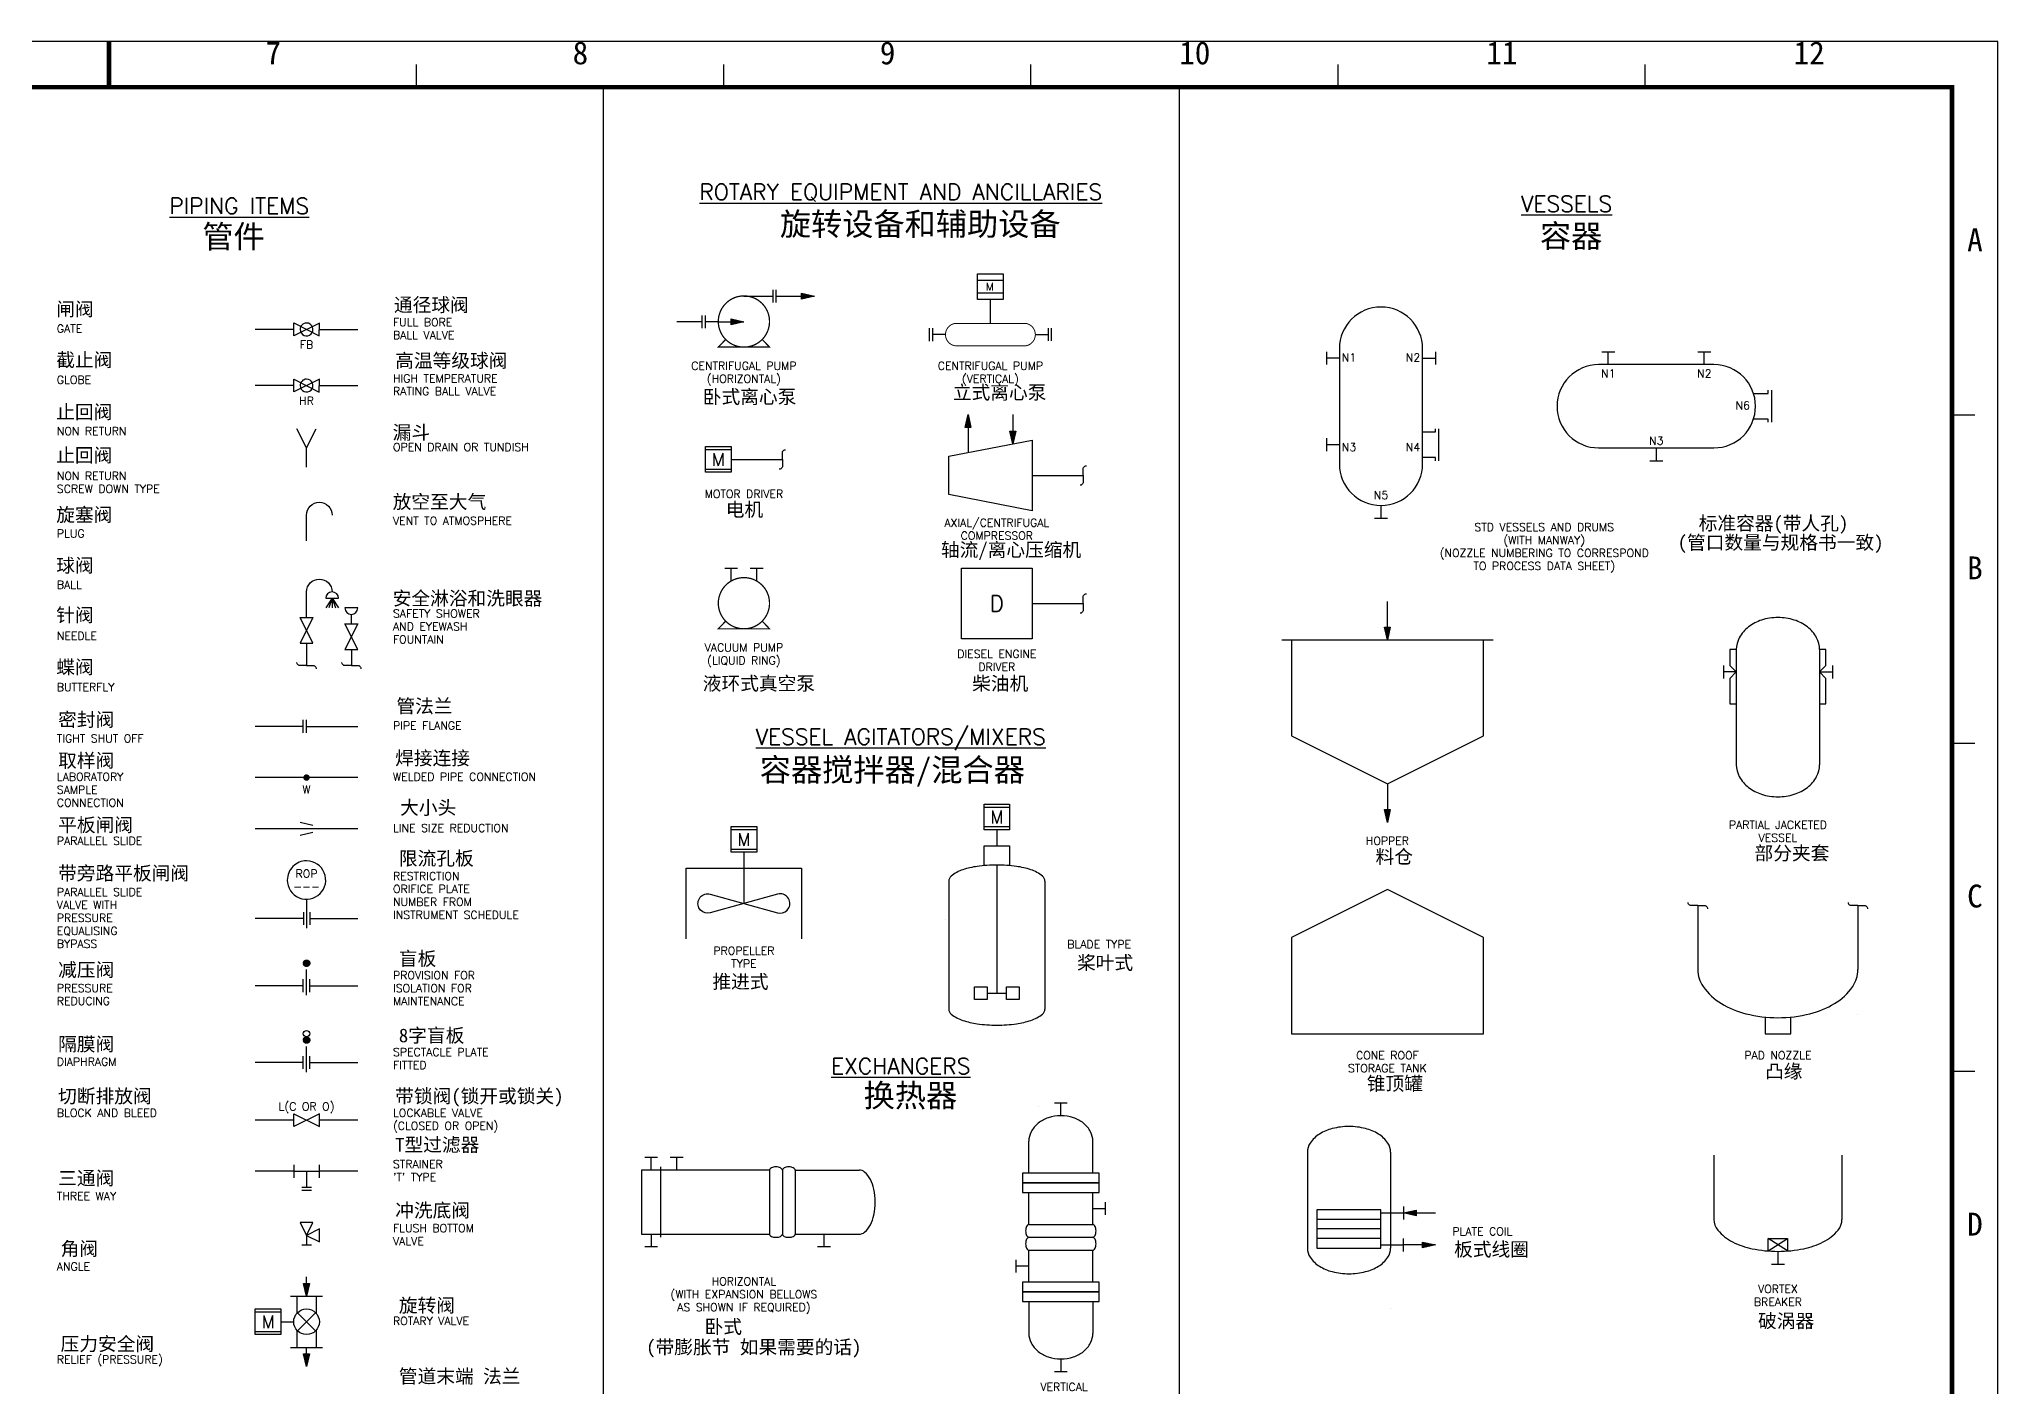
# Model space of a CAD drawing. Extents: x 145 to 987, y 140 to 735.
# Drawn here: x 558.2 to 986.5, y 440.4 to 735.1 of the extents above; entities that cross this region are included whole.
import ezdxf
from ezdxf.enums import TextEntityAlignment as Align

# ---------------------------------------------------------------- set-up
doc = ezdxf.new("R2010")
doc.units = 0
doc.header["$MEASUREMENT"] = 0
doc.linetypes.add('DASHED', pattern=[10, 8, -2])
doc.layers.get('0').update_dxf_attribs({"linetype": 'CONTINUOUS'})
doc.layers.add('ICISHT', color=7, linetype='CONTINUOUS')
doc.styles.add('25S', font='ROMANS', dxfattribs={"height": 2.5})
doc.styles.add('40S', font='ROMANS', dxfattribs={"height": 4})
doc.styles.add('ROMANS', font='romans')
doc.styles.get("Standard").update_dxf_attribs({"font": 'SimSun.ttf', "width": 0.8})

# ---------------------------------------------------------------- blocks, each defined once
blk = doc.blocks.new('BV')
at = {"linetype": 'CONTINUOUS'}
blk.add_lwpolyline([(-3.99, 2.02), (3.99, -2.02), (4.01, 1.98), (-4.01, -1.98)], close=True, dxfattribs=at)
blk.add_lwpolyline([(-2, 0, 2.414214), (0, 2, 0.414214)], format="xyb", close=True)
blk = doc.blocks.new('DTUND')
at = {"linetype": 'DASHED'}
for points in [[(0, 0), (-3, 6)], [(0, 0), (3, 6)], [(0, -6), (0, 0)]]:
    blk.add_lwpolyline(points, dxfattribs=at)
blk = doc.blocks.new('OVL')
for p, q in [((-4, 2), (4, -2)), ((4, 2), (-4, -2)), ((-4, -2), (-4, 2)), ((4, -2), (4, 2))]:
    blk.add_line(p, q)
blk = doc.blocks.new('OWIG')
for p, q in [((0, 2.3), (0.1, 2.5)), ((0, 2), (0, 2.3)), ((0, 0), (0, 2)), ((0, 0), (0, -2)), ((0.1, 2.5), (0.3, 2.7)), ((0.3, 2.7), (0.5, 2.9)), ((0.5, 2.9), (0.7, 3)), ((0.7, 3), (1, 3)), ((-0.7, -3), (-1, -3)), ((-0.5, -2.9), (-0.7, -3)), ((-0.3, -2.7), (-0.5, -2.9)), ((-0.1, -2.5), (-0.3, -2.7)), ((0, -2.3), (-0.1, -2.5)), ((0, -2), (0, -2.3))]:
    blk.add_line(p, q)
blk = doc.blocks.new('FLGS')
at = {"linetype": 'CONTINUOUS'}
for points in [[(-1, -2), (-1, 2)], [(0, -2), (0, 2)]]:
    blk.add_lwpolyline(points, dxfattribs=at)
blk = doc.blocks.new('IOP')
at = {"linetype": 'CONTINUOUS'}
for points in [[(-0.99, 2), (-0.99, -2)], [(0, 6), (0, -3)], [(1.01, 2), (1.01, -2)]]:
    blk.add_lwpolyline(points, dxfattribs=at)
blk = doc.blocks.new('PTI2')
blk.add_lwpolyline([(-6, 0, 2.414214), (0, 6, 0.414214)], format="xyb", close=True)
blk = doc.blocks.new('DSLIPP')
at = {"linetype": 'DASHED'}
blk.add_lwpolyline([(-0.5, 7, 1, 1, 1), (0.5, 7, 1, 1, 1)], format="xyseb", close=True, dxfattribs=at)
for points in [[(-1, -2), (-1, 2)], [(0, -3), (0, 6)], [(1, -2), (1, 2)]]:
    blk.add_lwpolyline(points, dxfattribs=at)
blk.add_circle((0, 7), 1, dxfattribs=at)
blk.add_solid([(-0.94, 7.34), (-0.94, 7.34), (-0.94, 7.34)], dxfattribs=at)
blk = doc.blocks.new('TSTR')
at = {"linetype": 'CONTINUOUS'}
for p, q in [((-4, 2), (-4, -2)), ((0, 0), (0, -5)), ((4, -2), (4, 2)), ((1.5, -5), (-1.5, -5)), ((1.5, -6), (-1.5, -6))]:
    blk.add_line(p, q, dxfattribs=at)
blk.add_lwpolyline([(4, 0, 0.35, 0.35, 0), (-4, 0, 0.35, 0.35, 0)], format="xyseb", dxfattribs=at)
blk = doc.blocks.new('TRA')
at = {"linetype": 'CONTINUOUS'}
for p, q in [((0, 0), (-4, 2)), ((-4, 2), (-4, -2)), ((-4, -2), (0, 0)), ((0, 0), (-2, -4)), ((2, -4), (0, 0)), ((-2, -4), (2, -4))]:
    blk.add_line(p, q, dxfattribs=at)
for points in [[(1.5, 3), (-1.5, 3)], [(0, 0), (0, 3)]]:
    blk.add_lwpolyline(points, dxfattribs=at)
blk = doc.blocks.new('MOTOR')
at = {"linetype": 'CONTINUOUS'}
for p, q in [((4, 3), (-4, 3)), ((-4, -3), (4, -3))]:
    blk.add_line(p, q, dxfattribs=at)
blk.add_lwpolyline([(-4, -4), (-4, 4), (4, 4), (4, -4), (-4, -4)], dxfattribs=at)
at = {"linetype": 'CONTINUOUS', "style": '40S'}
blk.add_text('M', height=4, dxfattribs=at).set_placement((0, -2), align=Align.CENTER)
blk = doc.blocks.new('AS')
at = {"linetype": 'CONTINUOUS'}
for p, q in [((-4, 0.9), (0, 0)), ((-4, -0.9), (-4, 0.9)), ((0, 0), (-4, -0.9)), ((-4, -0.89), (-3.98, -0.89))]:
    blk.add_line(p, q, dxfattribs=at)
blk.add_solid([(-4, -0.9), (0, 0), (-4, 0.9)])
blk = doc.blocks.new('NPUMPC')
blk.add_lwpolyline([(-8, 0.09, 0.4, 0.4, 2.414214), (0, 8.09, 0.4, 0.4, 0.414214)], format="xyseb", close=True)
at = {"linetype": 'CONTINUOUS'}
blk.add_lwpolyline([(5.7, -5.51, 0.4, 0.4, 0), (8, -7.91, 0.4, 0.4, 0), (-8, -7.91, 0.4, 0.4, 0), (-5.7, -5.51, 0.4, 0.4, 0)], format="xyseb", dxfattribs=at)
blk = doc.blocks.new('NOZL')
at = {"linetype": 'CONTINUOUS'}
for p, q in [((-5, -2), (-5, 1.99)), ((-4, -2), (-4, 1.99)), ((0, 0), (-4, 0))]:
    blk.add_line(p, q, dxfattribs=at)
blk = doc.blocks.new('NOZR')
at = {"linetype": 'CONTINUOUS'}
for p, q in [((0, 0), (4, 0)), ((4, 2), (4, -1.99)), ((5, 2), (5, -1.99))]:
    blk.add_line(p, q, dxfattribs=at)
blk = doc.blocks.new('CENTPUMP')
at = {"linetype": 'CONTINUOUS'}
for p, q in [((-4, 19), (4, 19)), ((-4, 11), (-4, 19)), ((4, 19), (4, 11)), ((-4, 17), (4, 17)), ((-4, 13), (4, 13)), ((4, 11), (-4, 11)), ((0, 3.5), (0, 11))]:
    blk.add_line(p, q, dxfattribs=at)
for points in [[(-11, -3.5, 0.3, 0.3, -0.867), (-11, 3.5, 0.3, 0.3, 0)], [(11, 3.5, 0.3, 0.3, 0), (-11, 3.5, 0.3, 0.3, 0)], [(11, -3.5, 0.3, 0.3, 0.867), (11, 3.5, 0.3, 0.3, 0)], [(-11, -3.5, 0.3, 0.3, 0), (11, -3.5, 0.3, 0.3, 0)]]:
    blk.add_lwpolyline(points, format="xyseb", dxfattribs=at)
at = {"linetype": 'CONTINUOUS', "style": '25S', "width": 1.025}
blk.add_text('M', height=2.4, dxfattribs=at).set_placement((-1.45, 13.8))
blk = doc.blocks.new('PROP')
at = {"linetype": 'CONTINUOUS'}
for points in [[(2.92, 10.53), (0, 0), (-2.91, 10.53), (-3.02, 11.23, -1.161514), (2.92, 10.53)], [(2.92, -10.53), (0, 0), (-2.91, -10.53), (-3.02, -11.23, 1.161514), (2.92, -10.53, 1.161514)]]:
    blk.add_lwpolyline(points, format="xyb", dxfattribs=at)
blk = doc.blocks.new('A')
for p, q in [((841, 594), (0, 594)), ((841, 0), (841, 594)), ((495.17, 589), (495.17, 584)), ((562.34, 589), (562.34, 584)), ((629.51, 589), (629.51, 584)), ((696.68, 589), (696.68, 584)), ((763.85, 589), (763.85, 584)), ((836, 512.25), (831, 512.25)), ((836, 440.5), (831, 440.5)), ((836, 368.75), (831, 368.75))]:
    blk.add_line(p, q)
at = {"const_width": 1}
blk.add_lwpolyline([(428, 594), (428, 584)], dxfattribs=at)
blk.add_lwpolyline([(25, 10), (831, 10), (831, 584), (25, 584)], close=True, dxfattribs=at)
for s, p in [('7', (463.9, 589)), ('8', (531.07, 589)), ('9', (598.24, 589)), ('10', (665.41, 589)), ('11', (732.58, 589)), ('12', (799.75, 589)), ('A', (836, 548.13)), ('B', (836, 476.38)), ('C', (836, 404.63)), ('D', (836, 332.88))]:
    blk.add_text(s, height=5).set_placement(p, align=Align.CENTER)

msp = doc.modelspace()

# ---------------------------------------------------------------- linework, layer by layer
for points in [[(616.68, 625.47), (616.68, 631.07, -1), (622.28, 631.07)], [(616.68, 608.67), (616.68, 614.27, -1), (622.28, 614.27)]]:
    msp.add_lwpolyline(points, format="xyb")
for points in [[(618.08, 563.17), (615.28, 563.87)], [(615.28, 561.07), (618.08, 561.77)]]:
    msp.add_lwpolyline(points)
at = {"layer": 'ICISHT'}
for points in [[(681.52, 724.16), (681.52, 206.31)], [(807.52, 724.16), (807.52, 206.92)], [(712.32, 678.94), (715.82, 678.94)], [(719.32, 678.94), (727.72, 678.94)], [(703.22, 673.34), (697.62, 673.34)], [(706.72, 673.34), (712.32, 673.34)], [(613.88, 671.67), (605.48, 671.67)], [(619.48, 671.67), (627.88, 671.67)], [(839.72, 666.77), (839.72, 663.97)], [(842.52, 665.37), (839.72, 665.37)], [(860.72, 665.37), (863.52, 665.37)], [(863.52, 666.77), (863.52, 663.97)], [(899.92, 666.77), (902.72, 666.77)], [(901.32, 663.97), (901.32, 666.77)], [(920.92, 666.77), (923.72, 666.77)], [(922.32, 663.97), (922.32, 666.77)], [(613.88, 659.39), (605.48, 659.39)], [(619.48, 659.39), (627.88, 659.39)], [(933.08, 657.67), (936.32, 657.67), (936.32, 658.37)], [(937.02, 658.37), (937.02, 651.37)], [(761.32, 653.04), (761.32, 644.74)], [(771.12, 653.04), (771.12, 646.63)], [(936.32, 651.37), (936.32, 652.07), (933.08, 652.07)], [(839.72, 647.87), (839.72, 645.07)], [(860.72, 649.27), (863.52, 649.27), (863.52, 649.97)], [(864.22, 649.97), (864.22, 642.97)], [(709.52, 643.24), (720.72, 643.24)], [(842.52, 646.47), (839.72, 646.47)], [(863.52, 642.97), (863.52, 643.67), (860.72, 643.67)], [(910.42, 642.97), (913.22, 642.97)], [(911.82, 645.77), (911.82, 642.97)], [(775.32, 639.74), (786.52, 639.74)], [(850.22, 630.37), (853.02, 630.37)], [(851.62, 633.17), (851.62, 630.37)], [(708.12, 619.44), (710.92, 619.44)], [(709.52, 616.65), (709.52, 619.44)], [(713.72, 619.44), (716.52, 619.44)], [(715.12, 616.65), (715.12, 619.44)], [(620.88, 612.87), (623.68, 612.87)], [(622.28, 612.87), (620.88, 610.77)], [(622.28, 612.87), (621.58, 610.77)], [(622.28, 612.87), (622.98, 610.77)], [(622.28, 612.87), (623.68, 610.77)], [(622.28, 612.87), (622.28, 610.77)], [(627.88, 610.77), (625.08, 610.77)], [(626.48, 607.27), (626.48, 609.37)], [(775.32, 611.74), (786.52, 611.74)], [(853.02, 603.77), (853.02, 612.17)], [(616.68, 603.07), (616.68, 598.17)], [(626.48, 601.67), (626.48, 598.17)], [(829.92, 603.77), (876.12, 603.77)], [(832.02, 603.77), (832.02, 582.77), (853.02, 572.27), (874.02, 582.77), (874.02, 603.77)], [(929.32, 601.67), (927.92, 601.67), (927.92, 598.17), (929.32, 596.77), (927.92, 595.37), (927.92, 589.77), (929.32, 589.77)], [(929.32, 601.67), (929.32, 576.47)], [(947.52, 601.67), (947.52, 576.47)], [(947.52, 589.77), (948.92, 589.77), (948.92, 595.37), (947.52, 596.77), (948.92, 598.17), (948.92, 601.67), (947.52, 601.67)], [(926.52, 598.17), (926.52, 595.37)], [(929.32, 596.77), (926.52, 596.77)], [(947.52, 596.77), (950.32, 596.77)], [(950.32, 598.17), (950.32, 595.37)], [(615.98, 584.87), (605.48, 584.87)], [(616.68, 584.87), (627.88, 584.87)], [(627.88, 573.67), (605.48, 573.67)], [(853.02, 572.27), (853.02, 563.87)], [(627.88, 562.47), (605.48, 562.47)], [(767.62, 562.24), (767.62, 558.74)], [(712.32, 557.34), (712.32, 546.14)], [(764.82, 554.42), (764.82, 558.74), (770.42, 558.74), (770.42, 554.42)], [(699.72, 538.44), (699.72, 553.84), (724.92, 553.84), (724.92, 538.44)], [(767.62, 554.54), (767.62, 526.54)], [(757.12, 551.04), (757.12, 523.04)], [(778.12, 551.04), (778.12, 523.04)], [(920.92, 545.67), (920.92, 531.67)], [(955.92, 545.67), (955.92, 531.67)], [(615.98, 542.87), (605.48, 542.87)], [(617.38, 542.87), (627.88, 542.87)], [(615.98, 528.17), (605.48, 528.17)], [(617.38, 528.17), (627.88, 528.17)], [(765.52, 526.54), (769.72, 526.54)], [(935.62, 521.31), (935.62, 517.67), (941.22, 517.67), (941.22, 521.31)], [(615.98, 511.37), (605.48, 511.37)], [(617.38, 511.37), (627.88, 511.37)], [(780.22, 502.54), (783.02, 502.54)], [(781.62, 499.74), (781.62, 502.54)], [(613.88, 498.77), (605.48, 498.77)], [(627.88, 498.77), (619.48, 498.77)], [(774.62, 487.14), (774.62, 494.14)], [(788.62, 487.14), (788.62, 494.14)], [(690.62, 490.64), (693.42, 490.64)], [(692.02, 487.84), (692.02, 490.64)], [(694.12, 473.14), (694.12, 488.54)], [(696.22, 490.64), (699.02, 490.64)], [(697.62, 487.84), (697.62, 490.64)], [(835.52, 491.77), (835.52, 470.77)], [(853.72, 491.77), (853.72, 470.77)], [(924.42, 491.07), (924.42, 477.07)], [(952.42, 491.07), (952.42, 477.07)], [(613.88, 487.57), (605.48, 487.57)], [(627.88, 487.57), (619.48, 487.57)], [(717.92, 487.84), (689.92, 487.84), (689.92, 473.84), (717.92, 473.84)], [(717.92, 487.84), (717.92, 473.84)], [(720.72, 487.84), (720.72, 473.84)], [(723.52, 487.84), (723.52, 473.84)], [(723.52, 487.84), (737.52, 487.84)], [(774.62, 475.94), (774.62, 482.94)], [(788.62, 475.94), (788.62, 482.94)], [(791.42, 478.04), (791.42, 480.84)], [(856.52, 479.87), (856.52, 477.07)], [(774.62, 475.94), (788.62, 475.94)], [(788.62, 479.44), (791.42, 479.44)], [(851.62, 477.07), (837.62, 477.07)], [(851.62, 478.47), (856.52, 478.47)], [(856.52, 478.47), (863.52, 478.47)], [(692.02, 473.84), (692.02, 471.04)], [(723.52, 473.84), (737.52, 473.84)], [(729.82, 473.84), (729.82, 471.04)], [(774.62, 473.14), (788.62, 473.14)], [(851.62, 474.97), (837.62, 474.97)], [(851.62, 472.87), (837.62, 472.87)], [(851.62, 471.47), (856.52, 471.47)], [(856.52, 470.07), (856.52, 472.87)], [(863.52, 471.47), (856.52, 471.47)], [(936.32, 470.15), (936.32, 472.87), (940.52, 472.87), (940.52, 470.15)], [(936.32, 470.15), (940.52, 472.87)], [(940.52, 470.15), (936.32, 472.87)], [(693.42, 471.04), (690.62, 471.04)], [(731.22, 471.04), (728.42, 471.04)], [(771.82, 465.44), (771.82, 468.24)], [(774.62, 466.84), (771.82, 466.84)], [(774.62, 470.34), (788.62, 470.34)], [(774.62, 463.34), (774.62, 470.34)], [(788.62, 463.34), (788.62, 470.34)], [(937.02, 467.27), (939.82, 467.27)], [(938.42, 470.07), (938.42, 467.27)], [(616.68, 460.27), (616.68, 464.47)], [(613.18, 460.27), (620.18, 460.27)], [(614.58, 460.27), (614.58, 456.52)], [(618.78, 460.27), (618.78, 456.52)], [(774.62, 459.14), (774.62, 452.14)], [(788.62, 459.14), (788.62, 452.14)], [(611.08, 454.67), (613.88, 454.67)], [(614.7, 452.69), (618.66, 456.65)], [(618.66, 452.69), (614.7, 456.65)], [(614.58, 452.82), (614.58, 449.07)], [(618.78, 452.82), (618.78, 449.07)], [(613.18, 449.07), (620.18, 449.07)], [(616.68, 444.87), (616.68, 449.07)], [(781.62, 446.54), (781.62, 443.74)], [(783.02, 443.74), (780.22, 443.74)]]:
    msp.add_lwpolyline(points, dxfattribs=at)
for points, format in [([(842.52, 667.47), (842.52, 642.27, 1), (860.72, 642.27), (860.72, 667.47, 1)], "xyb"), ([(899.22, 645.77), (924.42, 645.77, 1), (924.42, 663.97), (899.22, 663.97, 1)], "xyb"), ([(616.33, 573.67, 0.7, 0.7, 1), (617.03, 573.67, 0.7, 0.7, 1)], "xyseb")]:
    msp.add_lwpolyline(points, format=format, close=True, dxfattribs=at)
for points in [[(757.12, 643.94), (775.32, 647.44), (775.32, 632.04), (757.12, 635.54)], [(759.92, 619.44), (775.32, 619.44), (775.32, 604.04), (759.92, 604.04)], [(832.02, 538.67), (832.02, 517.67), (874.02, 517.67), (874.02, 538.67), (853.02, 549.17)], [(762.72, 525.14), (762.72, 527.94), (765.52, 527.94), (765.52, 525.14)], [(769.72, 525.14), (769.72, 527.94), (772.52, 527.94), (772.52, 525.14)], [(790.02, 485.04), (790.02, 487.14), (773.22, 487.14), (773.22, 485.04)], [(790.02, 482.94), (790.02, 485.04), (773.22, 485.04), (773.22, 482.94)], [(851.62, 479.17), (837.62, 479.17), (837.62, 470.77), (851.62, 470.77)], [(790.02, 461.24), (790.02, 463.34), (773.22, 463.34), (773.22, 461.24)], [(790.02, 459.14), (790.02, 461.24), (773.22, 461.24), (773.22, 459.14)]]:
    msp.add_lwpolyline(points, close=True, dxfattribs=at)
for points in [[(947.52, 601.67, 0.12412), (946.87, 604.25, 0.105677), (944.86, 606.62, 0.087029), (942, 608.12, 0.077267), (938.42, 608.67, 0.077267), (934.84, 608.12, 0.087029), (931.99, 606.62, 0.105677), (929.97, 604.25, 0.12412), (929.32, 601.67, 0.12412)], [(929.32, 602.37), (929.32, 602.37, 0.12412)], [(929.32, 576.47, 0.12412), (929.97, 573.89, 0.105677), (931.99, 571.52, 0.087029), (934.84, 570.03, 0.077267), (938.42, 569.47, 0.077267), (942, 570.03, 0.087029), (944.86, 571.52, 0.105677), (946.87, 573.89, 0.12412), (947.52, 576.47, 0.12412)], [(778.12, 551.04, 0.22708), (777.61, 552.12, 0.089204), (775.05, 553.52, 0.046169), (771.92, 554.25, 0.034314), (767.62, 554.54, 0.034314), (763.32, 554.25, 0.046169), (760.2, 553.52, 0.089204), (757.64, 552.12, 0.22708), (757.12, 551.04, 0.22708)], [(756.42, 542.64), (756.42, 542.64, 0.22708)], [(920.92, 531.67, 0.152216), (922.07, 527.98, 0.106943), (926.05, 524.25, 0.074343), (931.41, 522.03, 0.060974), (938.42, 521.17, 0.060974), (945.43, 522.03, 0.074343), (950.8, 524.25, 0.106943), (954.77, 527.98, 0.152216), (955.92, 531.67, 0.152216)], [(757.12, 523.04, 0.22708), (757.64, 521.96, 0.089204), (760.2, 520.57, 0.046169), (763.32, 519.84, 0.034314), (767.62, 519.54, 0.034314), (771.92, 519.84, 0.046169), (775.05, 520.57, 0.089204), (777.61, 521.96, 0.22708), (778.12, 523.04, 0.22708)], [(955.92, 521.87), (955.92, 521.87, 0.152216)], [(776.72, 501.84), (776.72, 501.84, 0.120011)], [(788.62, 494.14, 0.120011), (788.12, 496.21, 0.104957), (786.57, 498.1, 0.088923), (784.37, 499.29, 0.080167), (781.62, 499.74, 0.080167), (778.88, 499.29, 0.088923), (776.67, 498.1, 0.104957), (775.13, 496.21, 0.120011), (774.62, 494.14, 0.120011)], [(853.72, 491.77, 0.149203), (853.12, 493.75, 0.107082), (851.06, 495.73, 0.075661), (848.26, 496.92, 0.062478), (844.62, 497.37, 0.062478), (840.98, 496.92, 0.075661), (838.19, 495.73, 0.107082), (836.13, 493.75, 0.149203), (835.52, 491.77, 0.149203)], [(720.72, 487.84, 0.174705), (720.64, 488.07, 0.104203), (720.31, 488.33, 0.064948), (719.89, 488.48, 0.051099), (719.32, 488.54, 0.051099), (718.76, 488.48, 0.064948), (718.33, 488.33, 0.104203), (718.01, 488.07, 0.174705), (717.92, 487.84, 0.174705)], [(723.52, 487.84, 0.174705), (723.44, 488.07, 0.104203), (723.11, 488.33, 0.064948), (722.69, 488.48, 0.051099), (722.12, 488.54, 0.051099), (721.56, 488.48, 0.064948), (721.13, 488.33, 0.104203), (720.81, 488.07, 0.174705), (720.72, 487.84, 0.174705)], [(717.92, 487.84), (717.92, 487.84, 0.174705)], [(720.72, 487.84), (720.72, 487.84, 0.174705)], [(737.52, 487.84), (737.52, 487.84, 0.174705)], [(737.52, 473.84, 0.174705), (738.71, 474.26, 0.104203), (740, 475.89, 0.064948), (740.73, 478.01, 0.051099), (741.02, 480.84, 0.051099), (740.73, 483.67, 0.064948), (740, 485.79, 0.104203), (738.71, 487.41, 0.174705), (737.52, 487.84, 0.174705)], [(774.62, 475.94, 0.174705), (774.38, 475.85, 0.104203), (774.13, 475.53, 0.064948), (773.98, 475.1, 0.051099), (773.92, 474.54, 0.051099), (773.98, 473.97, 0.064948), (774.13, 473.55, 0.104203), (774.38, 473.22, 0.174705), (774.62, 473.14, 0.174705)], [(788.62, 473.14, 0.174705), (788.86, 473.22, 0.104203), (789.12, 473.55, 0.064948), (789.26, 473.97, 0.051099), (789.32, 474.54, 0.051099), (789.26, 475.1, 0.064948), (789.12, 475.53, 0.104203), (788.86, 475.85, 0.174705), (788.62, 475.94, 0.174705)], [(924.42, 477.07, 0.174705), (925.28, 474.7, 0.104203), (928.52, 472.12, 0.064948), (932.76, 470.65, 0.051099), (938.42, 470.07, 0.051099), (944.08, 470.65, 0.064948), (948.32, 472.12, 0.104203), (951.57, 474.7, 0.174705), (952.42, 477.07, 0.174705)], [(717.92, 473.84, 0.174705), (718.01, 473.6, 0.104203), (718.33, 473.34, 0.064948), (718.76, 473.19, 0.051099), (719.32, 473.14, 0.051099), (719.89, 473.19, 0.064948), (720.31, 473.34, 0.104203), (720.64, 473.6, 0.174705), (720.72, 473.84, 0.174705)], [(720.72, 473.84, 0.174705), (720.81, 473.6, 0.104203), (721.13, 473.34, 0.064948), (721.56, 473.19, 0.051099), (722.12, 473.14, 0.051099), (722.69, 473.19, 0.064948), (723.11, 473.34, 0.104203), (723.44, 473.6, 0.174705), (723.52, 473.84, 0.174705)], [(774.62, 473.14, 0.174705), (774.38, 473.05, 0.104203), (774.13, 472.73, 0.064948), (773.98, 472.3, 0.051099), (773.92, 471.74, 0.051099), (773.98, 471.17, 0.064948), (774.13, 470.75, 0.104203), (774.38, 470.42, 0.174705), (774.62, 470.34, 0.174705)], [(788.62, 470.34, 0.174705), (788.86, 470.42, 0.104203), (789.12, 470.75, 0.064948), (789.26, 471.17, 0.051099), (789.32, 471.74, 0.051099), (789.26, 472.3, 0.064948), (789.12, 472.73, 0.104203), (788.86, 473.05, 0.174705), (788.62, 473.14, 0.174705)], [(835.52, 470.77, 0.149203), (836.13, 468.79, 0.107082), (838.19, 466.81, 0.075661), (840.98, 465.63, 0.062478), (844.62, 465.17, 0.062478), (848.26, 465.63, 0.075661), (851.06, 466.81, 0.107082), (853.12, 468.79, 0.149203), (853.72, 470.77, 0.149203)], [(853.72, 457.47), (853.72, 457.47, 0.149203)], [(774.62, 452.14, 0.120011), (775.13, 450.06, 0.104957), (776.67, 448.18, 0.088923), (778.88, 446.98, 0.080167), (781.62, 446.54, 0.080167), (784.37, 446.98, 0.088923), (786.57, 448.18, 0.104957), (788.12, 450.06, 0.120011), (788.62, 452.14, 0.120011)]]:
    msp.add_lwpolyline(points, format="xyb", dxfattribs=at)
for centre, radius in [((616.68, 517.67), 0.7), ((616.68, 454.67), 2.8)]:
    msp.add_circle(centre, radius, dxfattribs=at)
for centre, start, end in [((622.28, 612.87), 0, 180), ((626.48, 610.77), 180, 0)]:
    msp.add_arc(centre, 1.4, start, end, dxfattribs=at)

# ---------------------------------------------------------------- block references
msp.add_blockref('A', (145.5, 140.64))
at = {"layer": 'ICISHT', "xscale": 0.7, "yscale": 0.7, "zscale": 0.7}
for name, p in [('CENTPUMP', (766.22, 670.54)), ('NPUMPC', (712.32, 673.34)), ('NOZR', (715.82, 678.94)), ('AS', (727.72, 678.94)), ('BV', (616.68, 671.67)), ('NOZL', (706.72, 673.34)), ('AS', (712.32, 673.34)), ('NOZR', (776.02, 670.54)), ('BV', (616.68, 659.39)), ('DTUND', (616.68, 645.77)), ('MOTOR', (706.72, 643.24)), ('OWIG', (720.72, 643.24)), ('OWIG', (786.52, 639.74)), ('NPUMPC', (712.32, 611.74)), ('OWIG', (786.52, 611.74)), ('FLGS', (616.68, 584.87)), ('MOTOR', (767.62, 565.04)), ('MOTOR', (712.32, 560.14)), ('PTI2', (616.68, 551.27)), ('IOP', (616.68, 542.87)), ('DSLIPP', (616.68, 528.17)), ('DSLIPP', (616.68, 511.37)), ('OVL', (616.68, 498.77)), ('TSTR', (616.68, 487.57)), ('AS', (863.52, 471.47)), ('MOTOR', (608.28, 454.67))]:
    msp.add_blockref(name, p, dxfattribs=at)
for name, p, rotation in [('NOZR', (756.42, 670.54), 180), ('AS', (761.32, 653.04), 90), ('AS', (771.12, 646.63), 270), ('OVL', (616.68, 605.87), 270), ('OVL', (626.48, 604.47), 270), ('AS', (853.02, 603.77), 270), ('OWIG', (616.68, 598.17), 270), ('OWIG', (626.48, 598.17), 270), ('AS', (853.02, 563.87), 270), ('PROP', (712.32, 546.14), 90), ('OWIG', (920.92, 545.67), 270), ('OWIG', (955.92, 545.67), 270), ('TRA', (616.68, 473.57), 180), ('AS', (856.52, 478.47), 180), ('AS', (616.68, 460.27), 270), ('AS', (616.68, 444.87), 270)]:
    msp.add_blockref(name, p, dxfattribs=dict(at, rotation=rotation))

# ---------------------------------------------------------------- texts
at = {"linetype": 'CONTINUOUS'}
for s, height, p in [('管件', 5, (593.9, 689.48)), ('旋转设备和辅助设备', 5, (720.18, 692.22)), ('容器', 5, (886.38, 689.62)), ('闸阀', 3, (561.95, 674.61)), ('通径球阀', 3, (635.79, 675.55)), ('截止阀', 3, (561.95, 663.51)), ('高温等级球阀', 3, (636.06, 663.36)), ('立式离心泵', 3, (758.01, 656.41)), ('止回阀', 3, (561.95, 652.13)), ('卧式离心泵', 3, (703.33, 655.44)), ('漏斗', 3, (635.52, 647.65)), ('止回阀', 3, (561.95, 642.66)), ('放空至大气', 3, (635.52, 632.49)), ('电机', 3, (708.35, 630.78)), ('旋塞阀', 3, (561.95, 629.66)), ('标准容器(带人孔)', 3, (921.08, 627.78)), ('轴流/离心压缩机', 3, (755.39, 622)), ('(管口数量与规格书一致)', 3, (916.5, 623.58)), ('球阀', 3, (561.95, 618.56)), ('安全淋浴和洗眼器', 3, (635.52, 611.37)), ('针阀', 3, (561.95, 607.72)), ('蝶阀', 3, (561.95, 596.35)), ('液环式真空泵', 3, (703.32, 592.76)), ('柴油机', 3, (762.22, 592.76)), ('管法兰', 3, (636.33, 587.82)), ('密封阀', 3, (562.36, 584.84)), ('取样阀', 3, (562.36, 575.9)), ('焊接连接', 3, (636.06, 576.44)), ('容器搅拌器/混合器', 5, (715.79, 572.88)), ('大小头', 3, (637.14, 565.61)), ('平板闸阀', 3, (562.36, 561.82)), ('限流孔板', 3, (636.87, 554.51)), ('料仓', 3, (850.43, 554.88)), ('部分夹套', 3, (933.3, 555.65)), ('带旁路平板闸阀', 3, (562.36, 551.26)), ('盲板', 3, (636.87, 532.58)), ('减压阀', 3, (562.36, 530.14)), ('桨叶式', 3, (785.16, 531.69)), ('推进式', 3, (705.43, 527.55)), ('8字盲板', 3, (636.87, 515.79)), ('隔膜阀', 3, (562.36, 513.89)), ('凸缘', 3, (935.59, 507.94)), ('切断排放阀', 3, (562.36, 502.52)), ('带锁阀(锁开或锁关)', 3, (636.06, 502.52)), ('换热器', 5, (738.5, 501.66)), ('锥顶罐', 3, (848.52, 505.27)), ('T型过滤器', 3, (636.06, 491.89)), ('三通阀', 3, (562.36, 484.58)), ('冲洗底阀', 3, (636.06, 477.54)), ('角阀', 3, (562.9, 469.15)), ('板式线圈', 3, (867.61, 469.01)), ('旋转阀', 3, (636.87, 456.75)), ('卧式', 3, (703.72, 452.11)), ('破涡器', 3, (934.07, 453.37)), ('压力安全阀', 3, (562.9, 448.35)), ('(带膨胀节 如果需要的话)', 3, (690.96, 447.64)), ('管道末端 法兰', 3, (636.87, 441.26))]:
    msp.add_text(s, height=height, dxfattribs=at).set_placement(p)
at = {"layer": 'ICISHT', "style": 'ROMANS'}
for s, height, p in [('%%UROTARY EQUIPMENT AND ANCILLARIES', 3.5, (746.62, 699.99)), ('%%UPIPING ITEMS', 3.5, (601.98, 696.93)), ('%%UVESSELS', 3.5, (892.22, 697.4)), ('FB', 1.75, (616.68, 667.47)), ('CENTRIFUGAL PUMP', 1.75, (712.32, 662.84)), ('CENTRIFUGAL PUMP', 1.75, (766.22, 662.84)), ('N1', 1.75, (844.62, 664.67)), ('N2', 1.75, (858.62, 664.67)), ('(HORIZONTAL)', 1.75, (712.32, 660)), ('(VERTICAL)', 1.75, (766.22, 660)), ('N1', 1.75, (901.32, 661.17)), ('N2', 1.75, (922.32, 661.17)), ('HR', 1.75, (616.68, 655.19)), ('N6', 1.75, (930.72, 654.17)), ('N3', 1.75, (844.62, 645.07)), ('N4', 1.75, (858.62, 645.07)), ('N3', 1.75, (911.82, 646.47)), ('MOTOR DRIVER', 1.75, (712.32, 634.84)), ('N5', 1.75, (851.62, 634.57)), ('AXIAL/CENTRIFUGAL', 1.75, (767.62, 628.54)), ('COMPRESSOR', 1.75, (767.62, 625.7)), ('STD VESSELS AND DRUMS', 1.75, (887.32, 627.57)), ('(WITH MANWAY)', 1.75, (887.32, 624.74)), ('(NOZZLE NUMBERING TO CORRESPOND', 1.75, (887.32, 621.91)), ('TO PROCESS DATA SHEET)', 1.75, (887.32, 619.07)), ('VACUUM PUMP', 1.75, (712.32, 601.24)), ('(LIQUID RING)', 1.75, (712.32, 598.4)), ('DIESEL ENGINE', 1.75, (767.62, 599.84)), ('DRIVER', 1.75, (767.62, 597)), ('%%UVESSEL AGITATORS/MIXERS', 3.5, (746.62, 580.86)), ('W', 1.75, (616.68, 570.17)), ('PARTIAL JACKETED', 1.75, (938.42, 562.47)), ('VESSEL', 1.75, (938.42, 559.64)), ('HOPPER', 1.75, (853.02, 558.97)), ('PROPELLER', 1.75, (712.32, 534.94)), ('TYPE', 1.75, (712.32, 532.11)), ('%%UEXCHANGERS', 3.5, (746.62, 508.84)), ('STORAGE TANK', 1.75, (853.02, 509.24)), ('CONE ROOF', 1.75, (853.02, 512.07)), ('PAD NOZZLE', 1.75, (938.42, 512.07)), ('L(C OR O)', 1.75, (616.68, 500.87)), ('HORIZONTAL', 1.75, (712.32, 462.64)), ('VORTEX', 1.75, (938.42, 460.97)), ('(WITH EXPANSION BELLOWS', 1.75, (712.32, 459.8)), ('AS SHOWN IF REQUIRED)', 1.75, (712.32, 456.97)), ('BREAKER', 1.75, (938.42, 458.14)), ('VERTICAL', 1.75, (782.32, 439.54))]:
    msp.add_text(s, height=height, dxfattribs=at).set_placement(p, align=Align.CENTER)
for s, p in [('GATE', (562.08, 670.97)), ('FULL BORE', (635.58, 672.37)), ('BALL VALVE', (635.58, 669.57)), ('GLOBE', (562.08, 659.77)), ('HIGH TEMPERATURE', (635.58, 660.09)), ('RATING BALL VALVE', (635.58, 657.29)), ('NON RETURN', (562.08, 648.57)), ('OPEN DRAIN OR TUNDISH', (635.58, 645.07)), ('NON RETURN', (562.08, 638.77)), ('SCREW DOWN TYPE', (562.08, 635.94)), ('VENT TO ATMOSPHERE', (635.58, 628.97)), ('PLUG', (562.08, 626.17)), ('BALL', (562.08, 614.97)), ('SAFETY SHOWER', (635.58, 608.67)), ('NEEDLE', (562.08, 603.77)), ('AND EYEWASH', (635.58, 605.84)), ('FOUNTAIN', (635.58, 603.01)), ('BUTTERFLY', (562.08, 592.57)), ('TIGHT SHUT OFF', (562.08, 581.37)), ('PIPE FLANGE', (635.58, 584.17)), ('LABORATORY', (562.08, 572.97)), ('WELDED PIPE CONNECTION', (635.58, 572.97)), ('SAMPLE', (562.08, 570.14)), ('CONNECTION', (562.08, 567.31)), ('LINE SIZE REDUCTION', (635.58, 561.77)), ('PARALLEL SLIDE', (562.08, 558.97)), ('RESTRICTION', (635.58, 551.27)), ('PARALLEL SLIDE', (562.08, 547.77)), ('ORIFICE PLATE', (635.58, 548.44)), ('VALVE WITH', (562.08, 544.94)), ('NUMBER FROM', (635.58, 545.61)), ('INSTRUMENT SCHEDULE', (635.58, 542.77)), ('PRESSURE', (562.08, 542.11)), ('EQUALISING', (562.08, 539.27)), ('BYPASS', (562.08, 536.44)), ('BLADE TYPE', (783.02, 536.34)), ('PROVISION FOR', (635.58, 529.57)), ('PRESSURE', (562.08, 526.77)), ('ISOLATION FOR', (635.58, 526.74)), ('REDUCING', (562.08, 523.94)), ('MAINTENANCE', (635.58, 523.91)), ('SPECTACLE PLATE', (635.58, 512.77)), ('DIAPHRAGM', (562.08, 510.67)), ('FITTED', (635.58, 509.94)), ('BLOCK AND BLEED', (562.08, 499.47)), ('LOCKABLE VALVE', (635.58, 499.47)), ('(CLOSED OR OPEN)', (635.58, 496.64)), ('STRAINER', (635.58, 488.27)), ("'T' TYPE", (635.58, 485.44)), ('THREE WAY', (562.08, 481.27)), ('FLUSH BOTTOM', (635.58, 474.27)), ('VALVE', (635.58, 471.44)), ('PLATE COIL', (867.22, 473.57)), ('ANGLE', (562.08, 465.87)), ('ROTARY VALVE', (635.58, 453.97)), ('RELIEF (PRESSURE)', (562.08, 445.57))]:
    msp.add_text(s, height=1.75, dxfattribs=at).set_placement(p)
for s, height, p in [('D', 3.5, (767.62, 611.74)), ('ROP', 1.75, (616.68, 552.67)), ('---', 1.75, (616.68, 549.84))]:
    msp.add_text(s, height=height, dxfattribs=at).set_placement(p, align=Align.MIDDLE)

doc.saveas('drawing.dxf')
